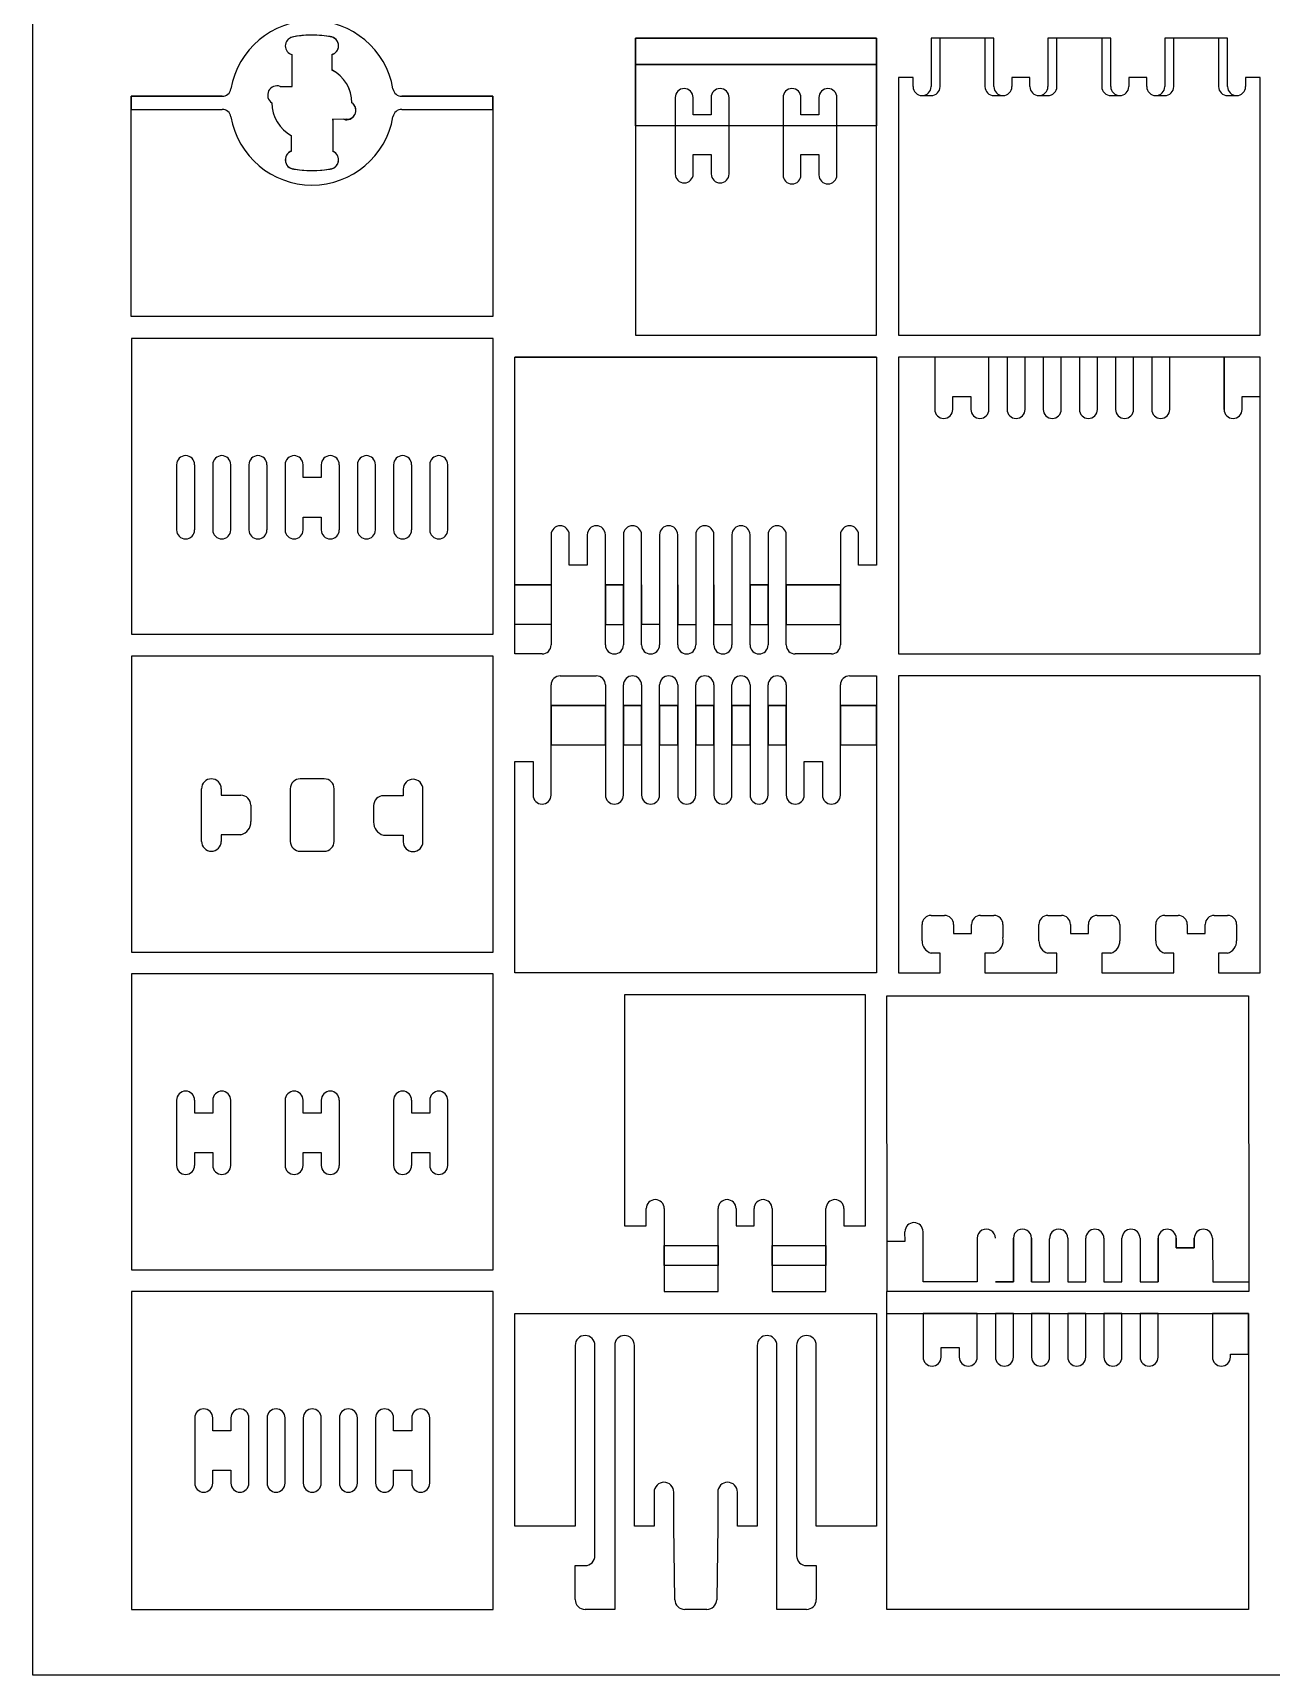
# Model space of a CAD drawing. Extents: x 0 to 1250, y 0 to 2500.
# Drawn here: x 0 to 565, y 0 to 749 of the extents above; entities that cross this region are included whole.
import ezdxf

# ---------------------------------------------------------------- set-up
doc = ezdxf.new("R2010")
doc.units = 0
for name, color, linetype in [('CUT_18_MM', 7, 'CONTINUOUS'), ('ENGRAVE_13_5', 6, 'CONTINUOUS'), ('ENGRAVE_4_5MM', 2, 'CONTINUOUS'), ('ENGRAVE_9MM', 3, 'CONTINUOUS'), ('FRAME', 7, 'CONTINUOUS')]:
    doc.layers.add(name, color=color, linetype=linetype)

msp = doc.modelspace()

# ---------------------------------------------------------------- linework, layer by layer
at = {"layer": 'CUT_18_MM', "color": 7, "linetype": 'CONTINUOUS'}
for p, q in [((134.91, 747.76), (134.91, 747.76)), ((134.91, 747.76), (134.91, 747.76)), ((384.94, 747), (274.94, 747)), ((274.94, 747), (274.94, 707)), ((384.94, 611.5), (384.94, 747)), ((413.89, 747), (409.79, 747)), ((409.79, 747), (409.79, 724.9)), ((434.39, 747), (413.89, 747)), ((438.49, 747), (434.39, 747)), ((438.49, 724.9), (438.49, 747)), ((467.19, 747), (463.09, 747)), ((463.09, 747), (463.09, 724.9)), ((487.69, 747), (467.19, 747)), ((491.79, 747), (487.69, 747)), ((491.79, 724.9), (491.79, 747)), ((520.49, 747), (516.39, 747)), ((516.39, 747), (516.39, 724.9)), ((540.99, 747), (520.49, 747)), ((545.09, 747), (540.99, 747)), ((545.09, 724.9), (545.09, 747)), ((118.33, 725), (118.34, 739.52)), ((118.34, 739.52), (118.34, 739.52)), ((136.33, 739.52), (136.33, 739.52)), ((136.33, 739.52), (136.33, 732.5)), ((136.33, 732.5), (136.33, 732.5)), ((401.59, 729), (394.94, 729)), ((394.94, 729), (394.94, 611.5)), ((401.59, 724.9), (401.59, 729)), ((454.89, 729), (446.69, 729)), ((446.69, 729), (446.69, 724.9)), ((454.89, 724.9), (454.89, 729)), ((508.19, 729), (499.99, 729)), ((499.99, 729), (499.99, 724.9)), ((508.19, 724.9), (508.19, 729)), ((559.94, 729), (553.29, 729)), ((553.29, 729), (553.29, 724.9)), ((559.94, 611.5), (559.94, 729)), ((44.83, 714.5), (44.83, 720.5)), ((44.83, 720.5), (79.83, 720.5)), ((79.83, 720.5), (86.35, 720.5)), ((112.86, 724.98), (118.33, 725)), ((168.32, 720.5), (168.32, 720.5)), ((168.32, 720.5), (209.83, 720.5)), ((209.83, 720.5), (209.83, 714.5)), ((293.04, 719.9), (293.04, 719.9)), ((293.04, 719.9), (293.04, 707)), ((301.24, 712), (301.24, 719.9)), ((301.24, 719.9), (301.24, 719.9)), ((309.44, 719.9), (309.44, 719.9)), ((309.44, 719.9), (309.44, 712)), ((317.64, 707), (317.64, 719.9)), ((317.64, 719.9), (317.64, 719.9)), ((342.24, 719.9), (342.24, 719.9)), ((342.24, 719.9), (342.24, 707)), ((350.44, 712), (350.44, 719.9)), ((350.44, 719.9), (350.44, 719.9)), ((358.64, 719.9), (358.64, 719.9)), ((358.64, 719.9), (358.64, 712)), ((366.84, 707), (366.84, 719.9)), ((366.84, 719.9), (366.84, 719.9)), ((401.59, 724.9), (401.59, 724.9)), ((409.79, 724.9), (409.79, 724.9)), ((438.49, 724.9), (438.49, 724.9)), ((446.69, 724.9), (446.69, 724.9)), ((454.89, 724.9), (454.89, 724.9)), ((463.09, 724.9), (463.09, 724.9)), ((491.79, 724.9), (491.79, 724.9)), ((499.99, 724.9), (499.99, 724.9)), ((508.19, 724.9), (508.19, 724.9)), ((516.39, 724.9), (516.39, 724.9)), ((545.09, 724.9), (545.09, 724.9)), ((553.29, 724.9), (553.29, 724.9)), ((44.83, 620), (44.83, 714.5)), ((145.61, 717.5), (145.61, 717.5)), ((209.83, 714.5), (209.83, 620)), ((309.44, 712), (301.24, 712)), ((358.64, 712), (350.44, 712)), ((143.31, 710), (136.89, 709.91)), ((136.89, 709.91), (136.9, 695.32)), ((143.31, 710), (143.31, 710)), ((274.94, 707), (274.94, 611.5)), ((293.04, 707), (293.06, 685.05)), ((317.66, 685.05), (317.64, 707)), ((342.24, 707), (342.24, 684.6)), ((366.84, 684.6), (366.84, 707)), ((118.05, 702.5), (118.05, 702.51)), ((118.05, 695.49), (118.05, 702.5)), ((301.26, 685.05), (301.26, 693.95)), ((301.26, 693.95), (309.46, 693.95)), ((309.46, 693.95), (309.46, 685.05)), ((350.44, 684.6), (350.44, 694)), ((350.44, 694), (358.64, 694)), ((358.64, 694), (358.64, 684.6)), ((293.06, 685.05), (293.06, 685.05)), ((301.26, 685.05), (301.26, 685.05)), ((309.46, 685.05), (309.46, 685.05)), ((317.66, 685.05), (317.66, 685.05)), ((342.24, 684.6), (342.24, 684.6)), ((350.44, 684.6), (350.44, 684.6)), ((358.64, 684.6), (358.64, 684.6)), ((366.84, 684.6), (366.84, 684.6)), ((209.83, 620), (44.83, 620)), ((209.95, 610), (44.95, 610)), ((44.95, 610), (44.95, 475)), ((209.95, 475), (209.95, 610)), ((274.94, 611.5), (384.94, 611.5)), ((394.94, 611.5), (559.94, 611.5)), ((219.94, 466), (219.94, 601.5)), ((219.94, 601.5), (384.94, 601.5)), ((384.94, 601.5), (219.94, 601.5)), ((219.94, 601.5), (384.94, 601.5)), ((384.94, 601.5), (384.94, 506.5)), ((394.94, 601.5), (394.94, 466)), ((559.94, 601.5), (394.94, 601.5)), ((559.94, 466), (559.94, 601.5)), ((65.58, 552.38), (65.58, 522.62)), ((73.83, 522.62), (73.83, 552.38)), ((82.08, 552.38), (82.08, 522.62)), ((90.33, 522.62), (90.33, 552.38)), ((98.58, 552.38), (98.58, 522.62)), ((106.83, 522.62), (106.83, 552.38)), ((115.08, 552.38), (115.08, 522.62)), ((123.33, 546.5), (123.33, 552.38)), ((131.58, 552.38), (131.58, 546.5)), ((139.83, 522.62), (139.83, 552.38)), ((148.08, 552.38), (148.08, 522.62)), ((156.33, 522.62), (156.33, 552.38)), ((164.58, 552.38), (164.58, 522.62)), ((172.83, 522.62), (172.83, 552.38)), ((181.08, 552.38), (181.08, 522.62)), ((189.33, 522.62), (189.33, 552.38)), ((131.58, 546.5), (123.33, 546.5)), ((123.33, 522.62), (123.33, 528.5)), ((123.33, 528.5), (131.58, 528.5)), ((131.58, 528.5), (131.58, 522.62)), ((236.44, 520.38), (236.44, 470.12)), ((244.69, 506.5), (244.69, 520.38)), ((252.94, 520.38), (252.94, 506.5)), ((261.19, 470.12), (261.19, 520.38)), ((269.44, 520.38), (269.44, 470.12)), ((277.69, 470.12), (277.69, 520.38)), ((285.94, 520.38), (285.94, 470.12)), ((294.19, 470.12), (294.19, 520.38)), ((302.44, 520.38), (302.44, 470.12)), ((310.69, 470.12), (310.69, 520.38)), ((318.94, 520.38), (318.94, 470.12)), ((327.19, 470.12), (327.19, 520.38)), ((335.44, 520.38), (335.44, 470.12)), ((343.69, 470.12), (343.69, 520.38)), ((368.44, 520.38), (368.44, 470.12)), ((376.69, 506.5), (376.69, 520.38)), ((252.94, 506.5), (244.69, 506.5)), ((384.94, 506.5), (376.69, 506.5)), ((44.95, 475), (209.95, 475)), ((209.95, 465), (44.95, 465)), ((44.95, 465), (44.95, 330)), ((209.95, 330), (209.95, 465)), ((232.32, 466), (219.94, 466)), ((232.32, 466), (232.32, 466)), ((364.32, 466), (347.82, 466)), ((394.94, 466), (559.94, 466)), ((236.44, 401.63), (236.44, 451.88)), ((240.57, 456), (257.07, 456)), ((261.19, 451.88), (261.19, 401.63)), ((269.44, 401.63), (269.44, 451.88)), ((277.69, 451.88), (277.69, 401.63)), ((285.94, 401.63), (285.94, 451.88)), ((294.19, 451.88), (294.19, 401.63)), ((302.44, 401.63), (302.44, 451.88)), ((310.69, 451.88), (310.69, 401.63)), ((318.94, 401.63), (318.94, 451.88)), ((327.19, 451.88), (327.19, 401.63)), ((335.44, 401.63), (335.44, 451.88)), ((343.69, 451.88), (343.69, 401.63)), ((368.44, 401.63), (368.44, 451.88)), ((372.57, 456), (384.94, 456)), ((384.94, 456), (384.94, 320.5)), ((559.94, 456), (394.94, 456)), ((394.94, 456), (394.94, 320.5)), ((559.94, 320.5), (559.94, 456)), ((219.94, 417), (228.19, 417)), ((219.94, 320.5), (219.94, 417)), ((228.19, 417), (228.19, 401.63)), ((351.94, 401.63), (351.94, 417)), ((351.94, 417), (360.19, 417)), ((360.19, 417), (360.19, 401.63)), ((132.95, 409), (121.95, 409)), ((132.95, 409), (121.95, 409)), ((76.95, 380.5), (76.95, 404.5)), ((76.95, 380.5), (76.95, 404.5)), ((85.95, 404.5), (85.95, 401.5)), ((85.95, 404.5), (85.95, 401.5)), ((85.95, 401.5), (94.95, 401.5)), ((85.95, 401.5), (94.95, 401.5)), ((117.45, 404.5), (117.45, 380.5)), ((117.45, 404.5), (117.45, 380.5)), ((137.45, 380.5), (137.45, 404.5)), ((137.45, 380.5), (137.45, 404.5)), ((168.95, 401.31), (159.95, 401.31)), ((168.95, 404.31), (168.95, 401.31)), ((177.95, 380.31), (177.95, 404.31)), ((228.19, 401.63), (228.19, 401.63)), ((236.44, 401.63), (236.44, 401.63)), ((99.45, 397), (99.45, 389.5)), ((99.45, 397), (99.45, 389.5)), ((155.45, 396.81), (155.45, 389.31)), ((85.95, 383.5), (85.95, 380.5)), ((94.95, 383.5), (85.95, 383.5)), ((85.95, 383.5), (85.95, 380.5)), ((94.95, 383.5), (85.95, 383.5)), ((159.95, 383.31), (168.95, 383.31)), ((168.95, 383.31), (168.95, 380.31)), ((121.95, 376), (132.95, 376)), ((121.95, 376), (132.95, 376)), ((409.79, 346.7), (409.79, 346.7)), ((409.79, 346.7), (415.94, 346.7)), ((415.94, 346.7), (415.94, 346.7)), ((432.34, 346.7), (432.34, 346.7)), ((432.34, 346.7), (438.49, 346.7)), ((438.49, 346.7), (438.49, 346.7)), ((463.09, 346.7), (463.09, 346.7)), ((463.09, 346.7), (469.24, 346.7)), ((469.24, 346.7), (469.24, 346.7)), ((485.64, 346.7), (491.79, 346.7)), ((491.79, 346.7), (491.79, 346.7)), ((516.39, 346.7), (516.39, 346.7)), ((516.39, 346.7), (522.54, 346.7)), ((522.54, 346.7), (522.54, 346.7)), ((538.94, 346.7), (538.94, 346.7)), ((538.94, 346.7), (545.09, 346.7)), ((545.09, 346.7), (545.09, 346.7)), ((405.69, 335.1), (405.69, 342.6)), ((405.69, 342.6), (405.69, 342.6)), ((420.04, 342.6), (420.04, 342.6)), ((420.04, 342.6), (420.04, 338.5)), ((420.04, 338.5), (428.24, 338.5)), ((428.24, 338.5), (428.24, 342.6)), ((428.24, 342.6), (428.24, 342.6)), ((442.59, 342.6), (442.59, 342.6)), ((442.59, 342.6), (442.59, 336.6)), ((458.99, 335.1), (458.99, 342.6)), ((458.99, 342.6), (458.99, 342.6)), ((473.34, 342.6), (473.34, 342.6)), ((473.34, 342.6), (473.34, 338.5)), ((473.34, 338.5), (481.54, 338.5)), ((481.54, 338.5), (481.54, 342.6)), ((495.89, 342.6), (495.89, 335.1)), ((512.29, 335.1), (512.29, 342.6)), ((512.29, 342.6), (512.29, 342.6)), ((526.64, 342.6), (526.64, 342.6)), ((526.64, 342.6), (526.64, 338.5)), ((526.64, 338.5), (534.84, 338.5)), ((534.84, 338.5), (534.84, 342.6)), ((534.84, 342.6), (534.84, 342.6)), ((549.19, 342.6), (549.19, 342.6)), ((549.19, 342.6), (549.19, 335.1)), ((44.95, 330), (209.95, 330)), ((405.69, 335.1), (405.69, 335.1)), ((442.59, 336.6), (442.59, 336.6)), ((458.99, 335.1), (458.99, 335.1)), ((512.29, 335.1), (512.29, 335.1)), ((549.19, 335.1), (549.19, 335.1)), ((413.89, 329.5), (409.79, 329.5)), ((409.79, 329.5), (409.79, 329.5)), ((413.89, 320.5), (413.89, 329.5)), ((438.49, 329.5), (434.39, 329.5)), ((434.39, 329.5), (434.39, 320.5)), ((438.49, 329.5), (438.49, 329.5)), ((467.19, 329.5), (463.09, 329.5)), ((467.19, 320.5), (467.19, 329.5)), ((491.79, 329.5), (487.69, 329.5)), ((487.69, 329.5), (487.69, 320.5)), ((520.49, 329.5), (516.39, 329.5)), ((516.39, 329.5), (516.39, 329.5)), ((520.49, 320.5), (520.49, 329.5)), ((545.09, 329.5), (540.99, 329.5)), ((540.99, 329.5), (540.99, 320.5)), ((545.09, 329.5), (545.09, 329.5)), ((209.95, 320), (44.95, 320)), ((44.95, 320), (44.95, 185)), ((209.95, 185), (209.95, 320)), ((384.94, 320.5), (219.94, 320.5)), ((394.94, 320.5), (413.89, 320.5)), ((434.39, 320.5), (467.19, 320.5)), ((487.69, 320.5), (520.49, 320.5)), ((540.99, 320.5), (559.94, 320.5)), ((269.94, 310.5), (269.94, 205)), ((379.94, 310.5), (269.94, 310.5)), ((379.94, 205), (379.94, 310.5)), ((389.78, 175), (389.63, 310)), ((389.63, 310), (554.63, 310)), ((554.63, 310), (554.78, 175)), ((65.58, 262.38), (65.58, 232.62)), ((73.83, 256.5), (73.83, 262.38)), ((82.08, 262.38), (82.08, 256.5)), ((90.33, 232.62), (90.33, 262.38)), ((115.08, 262.38), (115.08, 232.62)), ((123.33, 256.5), (123.33, 262.38)), ((131.58, 262.38), (131.58, 256.5)), ((139.83, 232.62), (139.83, 262.38)), ((164.58, 262.38), (164.58, 232.62)), ((172.83, 256.5), (172.83, 262.38)), ((181.08, 262.38), (181.08, 256.5)), ((189.33, 232.62), (189.33, 262.38)), ((82.08, 256.5), (73.83, 256.5)), ((131.58, 256.5), (123.33, 256.5)), ((181.08, 256.5), (172.83, 256.5)), ((73.83, 232.62), (73.83, 238.5)), ((73.83, 238.5), (82.08, 238.5)), ((82.08, 238.5), (82.08, 232.62)), ((123.33, 232.62), (123.33, 238.5)), ((123.33, 238.5), (131.58, 238.5)), ((131.58, 238.5), (131.58, 232.62)), ((172.83, 232.62), (172.83, 238.5)), ((172.83, 238.5), (181.08, 238.5)), ((181.08, 238.5), (181.08, 232.62)), ((279.84, 205), (279.84, 212.9)), ((279.84, 212.9), (279.84, 212.9)), ((288.04, 212.9), (288.04, 212.9)), ((288.04, 212.9), (288.04, 196)), ((312.64, 196), (312.64, 212.9)), ((312.64, 212.9), (312.64, 212.9)), ((320.84, 212.9), (320.84, 212.9)), ((320.84, 212.9), (320.84, 205)), ((329.04, 205), (329.04, 212.9)), ((329.04, 212.9), (329.04, 212.9)), ((337.24, 212.9), (337.24, 212.9)), ((337.24, 212.9), (337.24, 196)), ((361.84, 196), (361.84, 212.9)), ((361.84, 212.9), (361.84, 212.9)), ((370.04, 212.9), (370.04, 212.9)), ((370.04, 212.9), (370.04, 205)), ((269.94, 205), (279.84, 205)), ((320.84, 205), (329.04, 205)), ((370.04, 205), (379.94, 205)), ((288.04, 196), (288.04, 196)), ((288.04, 196), (288.04, 187)), ((312.64, 187), (312.64, 196)), ((337.24, 196), (337.24, 196)), ((337.24, 196), (337.24, 187)), ((361.84, 187), (361.84, 196)), ((44.95, 185), (209.95, 185)), ((288.04, 187), (288.04, 175)), ((312.64, 175), (312.64, 187)), ((337.24, 187), (337.24, 175)), ((361.84, 175), (361.84, 187)), ((209.95, 175), (44.95, 175)), ((44.95, 175), (44.95, 30)), ((209.95, 30), (209.95, 175)), ((288.04, 175), (312.64, 175)), ((337.24, 175), (361.84, 175)), ((554.78, 175), (389.78, 175)), ((219.94, 68), (219.94, 165)), ((219.94, 165), (384.94, 165)), ((384.94, 165), (384.94, 68)), ((389.63, 30), (389.63, 165)), ((389.63, 165), (554.63, 165)), ((554.63, 165), (554.63, 30)), ((247.44, 150.5), (247.44, 68)), ((256.44, 54.5), (256.44, 150.5)), ((265.44, 150.5), (265.44, 68)), ((274.44, 68), (274.44, 150.5)), ((330.44, 150.5), (330.44, 68)), ((339.44, 68), (339.44, 150.5)), ((348.44, 150.5), (348.44, 54.5)), ((357.44, 68), (357.44, 150.5)), ((73.83, 117.38), (73.83, 87.62)), ((82.08, 111.5), (82.08, 117.38)), ((90.33, 117.38), (90.33, 111.5)), ((98.58, 87.62), (98.58, 117.38)), ((106.83, 117.38), (106.83, 87.62)), ((115.08, 87.62), (115.08, 117.38)), ((123.33, 117.38), (123.33, 87.62)), ((131.58, 87.62), (131.58, 117.38)), ((139.83, 117.38), (139.83, 87.62)), ((148.08, 87.62), (148.08, 117.38)), ((156.33, 117.38), (156.33, 87.62)), ((164.58, 111.5), (164.58, 117.38)), ((172.83, 117.38), (172.83, 111.5)), ((181.08, 87.62), (181.08, 117.38)), ((90.33, 111.5), (82.08, 111.5)), ((172.83, 111.5), (164.58, 111.5)), ((82.08, 87.62), (82.08, 93.5)), ((82.08, 93.5), (90.33, 93.5)), ((90.33, 93.5), (90.33, 87.62)), ((164.58, 87.62), (164.58, 93.5)), ((164.58, 93.5), (172.83, 93.5)), ((172.83, 93.5), (172.83, 87.62)), ((283.44, 83.5), (283.44, 68)), ((292.44, 68.03), (292.44, 83.5)), ((312.44, 83.5), (312.44, 68.03)), ((321.44, 68), (321.44, 83.5)), ((247.44, 68), (219.94, 68)), ((265.44, 68), (265.44, 30)), ((283.44, 68), (274.44, 68)), ((292.44, 67.97), (292.44, 68.03)), ((292.88, 34.44), (292.44, 67.97)), ((312.44, 67.97), (312, 34.44)), ((312.44, 68.03), (312.44, 67.97)), ((330.44, 68), (321.44, 68)), ((339.44, 30), (339.44, 68)), ((384.94, 68), (357.44, 68)), ((247.44, 34.5), (247.44, 50)), ((247.44, 50), (251.94, 50)), ((352.94, 50), (357.44, 50)), ((357.44, 50), (357.44, 34.5)), ((44.95, 30), (209.95, 30)), ((265.44, 30), (251.94, 30)), ((292.88, 34.44), (292.88, 34.44)), ((302.44, 30), (297.38, 30)), ((297.38, 30), (297.38, 30)), ((307.5, 30), (302.44, 30)), ((307.5, 30), (307.5, 30)), ((312, 34.44), (312, 34.44)), ((352.94, 30), (339.44, 30)), ((554.63, 30), (389.63, 30))]:
    msp.add_line(p, q, dxfattribs=at)
for centre, radius, start, end in [((127.33, 717.5), 37.5, 9.82697, 170.17303), ((119.28, 743.51), 4.1, 104.15442, 256.73963), ((127.29, 704.96), 43.47, 79.90533, 101.96948), ((135.28, 743.58), 4.19, 284.51303, 95.16697), ((128.83, 717.5), 16.77, 0, 63.43494), ((86.35, 724.6), 4.1, 269.99995, 350.17308), ((111.34, 721.04), 4.22, 68.97432, 237.392), ((168.32, 724.6), 4.1, 189.82692, 270.00005), ((297.14, 719.9), 4.1, 0, 180), ((313.54, 719.9), 4.1, 0, 180), ((346.34, 719.9), 4.1, 0, 180), ((362.74, 719.9), 4.1, 0, 180), ((405.69, 724.9), 4.1, 179.99996, 270.00004), ((405.69, 724.9), 4.1, 269.99996, 0.00004), ((442.59, 724.9), 4.1, 179.99996, 270.00004), ((442.59, 724.9), 4.1, 269.99996, 0.00004), ((458.99, 724.9), 4.1, 179.99996, 270.00004), ((458.99, 724.9), 4.1, 269.99996, 0.00004), ((495.89, 724.9), 4.1, 179.99996, 270.00004), ((495.89, 724.9), 4.1, 269.99996, 0.00004), ((512.29, 724.9), 4.1, 179.99996, 270.00004), ((512.29, 724.9), 4.1, 269.99996, 0.00004), ((549.19, 724.9), 4.1, 179.99996, 270.00004), ((549.19, 724.9), 4.1, 269.99996, 0.00004), ((126.2, 717.59), 17.14, 180.34724, 241.61267), ((143.31, 714.1), 4.1, 269.99998, 56.02366), ((119.47, 691.46), 4.28, 109.32726, 274.9161), ((135.26, 691.43), 4.22, 265.71409, 67.10292), ((127.33, 731.94), 45.36, 260.48434, 279.65752), ((297.16, 685.05), 4.1, 180, 0), ((313.56, 685.05), 4.1, 180, 0), ((346.34, 684.6), 4.1, 180, 0), ((362.74, 684.6), 4.1, 180, 0), ((69.7, 552.38), 4.12, 89.99996, 180.00004), ((69.7, 552.38), 4.12, 359.99996, 90.00004), ((86.2, 552.38), 4.12, 89.99996, 180.00004), ((86.2, 552.38), 4.12, 359.99996, 90.00004), ((102.7, 552.38), 4.12, 89.99996, 180.00004), ((102.7, 552.38), 4.12, 359.99996, 90.00004), ((119.2, 552.38), 4.12, 89.99996, 180.00004), ((119.2, 552.38), 4.12, 359.99996, 90.00004), ((135.7, 552.38), 4.12, 89.99996, 180.00004), ((135.7, 552.38), 4.12, 359.99996, 90.00004), ((152.2, 552.38), 4.12, 89.99996, 180.00004), ((152.2, 552.38), 4.12, 359.99996, 90.00004), ((168.7, 552.38), 4.12, 89.99996, 180.00004), ((168.7, 552.38), 4.12, 359.99996, 90.00004), ((185.2, 552.38), 4.12, 89.99996, 180.00004), ((185.2, 552.38), 4.12, 359.99996, 90.00004), ((69.7, 522.62), 4.12, 179.99996, 270.00004), ((69.7, 522.62), 4.12, 269.99996, 0.00004), ((86.2, 522.62), 4.12, 179.99996, 270.00004), ((86.2, 522.62), 4.12, 269.99996, 0.00004), ((102.7, 522.62), 4.12, 179.99996, 270.00004), ((102.7, 522.62), 4.12, 269.99996, 0.00004), ((119.2, 522.62), 4.12, 179.99996, 270.00004), ((119.2, 522.62), 4.12, 269.99996, 0.00004), ((135.7, 522.62), 4.12, 179.99996, 270.00004), ((135.7, 522.62), 4.12, 269.99996, 0.00004), ((152.2, 522.62), 4.12, 179.99996, 270.00004), ((152.2, 522.62), 4.12, 269.99996, 0.00004), ((168.7, 522.62), 4.12, 179.99996, 270.00004), ((168.7, 522.62), 4.12, 269.99996, 0.00004), ((185.2, 522.62), 4.12, 179.99996, 270.00004), ((185.2, 522.62), 4.12, 269.99996, 0.00004), ((240.57, 520.38), 4.12, 0, 180), ((257.07, 520.38), 4.12, 0, 180), ((273.57, 520.38), 4.13, 0, 180), ((290.07, 520.38), 4.13, 0, 180), ((306.57, 520.38), 4.13, 0, 180), ((323.07, 520.38), 4.13, 0, 180), ((339.57, 520.38), 4.13, 0, 180), ((372.57, 520.38), 4.12, 0, 180), ((232.32, 470.12), 4.12, 269.99996, 0.00004), ((265.32, 470.12), 4.12, 180, 0), ((281.82, 470.12), 4.12, 180, 0), ((298.32, 470.12), 4.12, 180, 0), ((314.82, 470.12), 4.12, 180, 0), ((331.32, 470.12), 4.12, 180, 0), ((347.82, 470.12), 4.12, 179.99996, 270.00004), ((364.32, 470.12), 4.12, 269.99996, 0.00004), ((240.57, 451.88), 4.12, 89.99996, 180.00004), ((257.07, 451.88), 4.12, 359.99996, 90.00004), ((273.57, 451.88), 4.12, 0, 180), ((290.07, 451.88), 4.12, 0, 180), ((306.57, 451.88), 4.12, 0, 180), ((323.07, 451.88), 4.12, 0, 180), ((339.57, 451.88), 4.12, 0, 180), ((372.57, 451.88), 4.12, 89.99996, 180.00004), ((81.45, 404.5), 4.5, 89.99996, 180.00004), ((81.45, 404.5), 4.5, 89.99996, 180.00004), ((81.45, 404.5), 4.5, 359.99996, 90.00004), ((81.45, 404.5), 4.5, 359.99996, 90.00004), ((121.95, 404.5), 4.5, 89.99996, 180.00004), ((121.95, 404.5), 4.5, 89.99996, 180.00004), ((132.95, 404.5), 4.5, 359.99996, 90.00004), ((132.95, 404.5), 4.5, 359.99996, 90.00004), ((173.45, 404.31), 4.5, 89.99996, 180.00004), ((173.45, 404.31), 4.5, 359.99996, 90.00004), ((94.95, 397), 4.5, 359.99996, 90.00004), ((94.95, 397), 4.5, 359.99996, 90.00004), ((159.95, 396.81), 4.5, 89.99996, 180.00004), ((232.32, 401.63), 4.12, 180, 0), ((265.32, 401.63), 4.12, 180, 0), ((281.82, 401.63), 4.12, 180, 0), ((298.32, 401.63), 4.12, 180, 0), ((314.82, 401.63), 4.12, 180, 0), ((331.32, 401.63), 4.12, 180, 0), ((347.82, 401.63), 4.13, 180, 0), ((364.32, 401.63), 4.12, 180, 0), ((93.46, 389.31), 5.99, 284.39978, 1.86042), ((93.46, 389.31), 5.99, 284.39978, 1.86042), ((161.44, 389.12), 5.99, 178.13958, 255.60022), ((81.45, 380.5), 4.5, 179.99996, 270.00004), ((81.45, 380.5), 4.5, 179.99996, 270.00004), ((81.45, 380.5), 4.5, 269.99996, 0.00004), ((81.45, 380.5), 4.5, 269.99996, 0.00004), ((121.95, 380.5), 4.5, 179.99996, 270.00004), ((121.95, 380.5), 4.5, 179.99996, 270.00004), ((132.95, 380.5), 4.5, 269.99996, 0.00004), ((132.95, 380.5), 4.5, 269.99996, 0.00004), ((173.45, 380.31), 4.5, 179.99996, 270.00004), ((173.45, 380.31), 4.5, 269.99996, 0.00004), ((409.79, 342.6), 4.1, 89.99996, 180.00004), ((415.94, 342.6), 4.1, 359.99996, 90.00004), ((432.34, 342.6), 4.1, 89.99996, 180.00004), ((438.49, 342.6), 4.1, 359.99996, 90.00004), ((463.09, 342.6), 4.1, 89.99996, 180.00004), ((469.24, 342.6), 4.1, 359.99996, 90.00004), ((485.64, 342.6), 4.1, 89.99996, 180.00004), ((491.79, 342.6), 4.1, 359.99996, 90.00004), ((516.39, 342.6), 4.1, 89.99996, 180.00004), ((522.54, 342.6), 4.1, 359.99996, 90.00004), ((538.94, 342.6), 4.1, 89.99996, 180.00004), ((545.09, 342.6), 4.1, 359.99996, 90.00004), ((411.3, 334.91), 5.61, 178.03339, 254.38552), ((436.68, 335.28), 6.06, 287.41011, 12.57998), ((464.58, 334.89), 5.59, 177.87508, 254.5438), ((490.28, 334.91), 5.61, 285.61448, 1.96661), ((517.9, 334.91), 5.61, 178.03339, 254.38552), ((543.58, 334.91), 5.61, 285.61448, 1.96661), ((69.7, 262.38), 4.12, 89.99996, 180.00004), ((69.7, 262.38), 4.12, 359.99996, 90.00004), ((86.2, 262.38), 4.12, 89.99996, 180.00004), ((86.2, 262.38), 4.12, 359.99996, 90.00004), ((119.2, 262.38), 4.12, 89.99996, 180.00004), ((119.2, 262.38), 4.12, 359.99996, 90.00004), ((135.7, 262.38), 4.12, 89.99996, 180.00004), ((135.7, 262.38), 4.12, 359.99996, 90.00004), ((168.7, 262.38), 4.12, 89.99996, 180.00004), ((168.7, 262.38), 4.12, 359.99996, 90.00004), ((185.2, 262.38), 4.12, 89.99996, 180.00004), ((185.2, 262.38), 4.12, 359.99996, 90.00004), ((69.7, 232.62), 4.12, 179.99996, 270.00004), ((69.7, 232.62), 4.12, 269.99996, 0.00004), ((86.2, 232.62), 4.12, 179.99996, 270.00004), ((86.2, 232.62), 4.12, 269.99996, 0.00004), ((119.2, 232.62), 4.12, 179.99996, 270.00004), ((119.2, 232.62), 4.12, 269.99996, 0.00004), ((135.7, 232.62), 4.12, 179.99996, 270.00004), ((135.7, 232.62), 4.12, 269.99996, 0.00004), ((168.7, 232.62), 4.12, 179.99996, 270.00004), ((168.7, 232.62), 4.12, 269.99996, 0.00004), ((185.2, 232.62), 4.12, 179.99996, 270.00004), ((185.2, 232.62), 4.12, 269.99996, 0.00004), ((283.94, 212.9), 4.1, 0, 180), ((316.74, 212.9), 4.1, 0, 180), ((333.14, 212.9), 4.1, 0, 180), ((365.94, 212.9), 4.1, 0, 180), ((251.94, 150.5), 4.5, 89.99996, 180.00004), ((251.94, 150.5), 4.5, 359.99996, 90.00004), ((269.94, 150.5), 4.5, 89.99996, 180.00004), ((269.94, 150.5), 4.5, 359.99996, 90.00004), ((334.94, 150.5), 4.5, 89.99996, 180.00004), ((334.94, 150.5), 4.5, 359.99996, 90.00004), ((352.94, 150.5), 4.5, 89.99996, 180.00004), ((352.94, 150.5), 4.5, 359.99996, 90.00004), ((77.95, 117.38), 4.12, 89.99996, 180.00004), ((77.95, 117.38), 4.12, 359.99996, 90.00004), ((94.45, 117.38), 4.12, 89.99996, 180.00004), ((94.45, 117.38), 4.12, 359.99996, 90.00004), ((110.95, 117.38), 4.12, 89.99996, 180.00004), ((110.95, 117.38), 4.12, 359.99996, 90.00004), ((127.45, 117.38), 4.12, 89.99996, 180.00004), ((127.45, 117.38), 4.12, 359.99996, 90.00004), ((143.95, 117.38), 4.12, 89.99996, 180.00004), ((143.95, 117.38), 4.12, 359.99996, 90.00004), ((160.45, 117.38), 4.12, 89.99996, 180.00004), ((160.45, 117.38), 4.12, 359.99996, 90.00004), ((176.95, 117.38), 4.12, 89.99996, 180.00004), ((176.95, 117.38), 4.12, 359.99996, 90.00004), ((77.95, 87.62), 4.12, 179.99996, 270.00004), ((77.95, 87.62), 4.12, 269.99996, 0.00004), ((94.45, 87.62), 4.12, 179.99996, 270.00004), ((94.45, 87.62), 4.12, 269.99996, 0.00004), ((110.95, 87.62), 4.12, 179.99996, 270.00004), ((110.95, 87.62), 4.12, 269.99996, 0.00004), ((127.45, 87.62), 4.12, 179.99996, 270.00004), ((127.45, 87.62), 4.12, 269.99996, 0.00004), ((143.95, 87.62), 4.12, 179.99996, 270.00004), ((143.95, 87.62), 4.12, 269.99996, 0.00004), ((160.45, 87.62), 4.12, 179.99996, 270.00004), ((160.45, 87.62), 4.12, 269.99996, 0.00004), ((176.95, 87.62), 4.12, 179.99996, 270.00004), ((176.95, 87.62), 4.12, 269.99996, 0.00004), ((287.94, 83.5), 4.5, 89.99996, 180.00004), ((287.94, 83.5), 4.5, 359.99996, 90.00004), ((316.94, 83.5), 4.5, 89.99996, 180.00004), ((316.94, 83.5), 4.5, 359.99996, 90.00004), ((251.94, 54.5), 4.5, 269.99996, 0.00004), ((352.94, 54.5), 4.5, 179.99996, 270.00004), ((251.94, 34.5), 4.5, 179.99996, 270.00004), ((297.38, 34.5), 4.5, 180.81843, 270.00001), ((307.5, 34.5), 4.5, 269.99999, 359.18157), ((352.94, 34.5), 4.5, 269.99996, 0.00004)]:
    msp.add_arc(centre, radius, start, end, dxfattribs=at)
at = {"layer": 'ENGRAVE_13_5', "linetype": 'CONTINUOUS'}
for p, q in [((411.44, 601.5), (411.44, 577.63)), ((436.19, 601.5), (411.44, 601.5)), ((436.19, 577.63), (436.19, 601.5)), ((444.44, 601.5), (444.44, 577.63)), ((452.69, 601.5), (444.44, 601.5)), ((452.69, 577.63), (452.69, 601.5)), ((460.94, 601.5), (460.94, 577.63)), ((469.19, 601.5), (460.94, 601.5)), ((469.19, 577.63), (469.19, 601.5)), ((477.44, 601.5), (477.44, 577.63)), ((485.69, 601.5), (477.44, 601.5)), ((485.69, 577.63), (485.69, 601.5)), ((493.94, 601.5), (493.94, 577.63)), ((502.19, 601.5), (493.94, 601.5)), ((502.19, 577.63), (502.19, 601.5)), ((510.44, 601.5), (510.44, 577.63)), ((518.69, 601.5), (510.44, 601.5)), ((518.69, 577.63), (518.69, 601.5)), ((543.44, 577.63), (543.44, 601.5)), ((543.44, 601.5), (543.44, 577.63)), ((559.94, 601.5), (543.44, 601.5)), ((559.94, 583.5), (559.94, 601.5)), ((411.44, 577.63), (411.44, 577.63)), ((419.69, 577.63), (419.69, 583.5)), ((419.69, 583.5), (427.94, 583.5)), ((419.69, 577.63), (419.69, 577.63)), ((427.94, 583.5), (427.94, 577.63)), ((427.94, 577.63), (427.94, 577.63)), ((436.19, 577.63), (436.19, 577.63)), ((444.44, 577.63), (444.44, 577.63)), ((452.69, 577.63), (452.69, 577.63)), ((460.94, 577.63), (460.94, 577.63)), ((469.19, 577.63), (469.19, 577.63)), ((477.44, 577.63), (477.44, 577.63)), ((485.69, 577.63), (485.69, 577.63)), ((493.94, 577.63), (493.94, 577.63)), ((502.19, 577.63), (502.19, 577.63)), ((510.44, 577.63), (510.44, 577.63)), ((518.69, 577.63), (518.69, 577.63)), ((543.44, 577.63), (543.44, 577.63)), ((543.44, 577.63), (543.44, 577.63)), ((551.69, 577.63), (551.69, 583.5)), ((551.69, 583.5), (559.94, 583.5)), ((551.69, 577.63), (551.69, 577.63)), ((398.03, 198), (397.88, 202.37)), ((406.13, 179.5), (406.13, 202.37)), ((389.78, 179.5), (389.78, 198)), ((389.78, 198), (398.03, 198)), ((430.88, 199.41), (430.88, 179.5)), ((447.38, 179.5), (447.38, 199.38)), ((447.38, 199.38), (447.38, 179.5)), ((455.63, 179.5), (455.63, 199.38)), ((455.63, 199.38), (455.63, 179.5)), ((463.88, 179.5), (463.88, 199.12)), ((472.13, 199.38), (472.13, 179.5)), ((480.38, 179.5), (480.38, 199.38)), ((488.63, 199.38), (488.63, 179.5)), ((496.88, 179.5), (496.88, 199.38)), ((505.13, 199.38), (505.13, 179.5)), ((513.38, 179.5), (513.38, 199.38)), ((513.38, 199.38), (513.38, 179.5)), ((521.63, 199.38), (521.63, 195)), ((521.63, 195), (521.63, 199.38)), ((521.63, 195), (529.88, 195)), ((529.88, 195), (521.63, 195)), ((529.88, 195), (529.88, 199.38)), ((529.88, 199.38), (529.88, 195)), ((538.13, 199.38), (538.28, 179.5)), ((389.78, 175), (389.78, 179.5)), ((554.78, 175), (389.78, 175)), ((430.88, 179.5), (406.13, 179.5)), ((447.38, 179.5), (439.13, 179.5)), ((439.13, 179.5), (447.38, 179.5)), ((455.63, 179.5), (463.88, 179.5)), ((472.13, 179.5), (480.38, 179.5)), ((488.63, 179.5), (496.88, 179.5)), ((505.13, 179.5), (513.38, 179.5)), ((538.28, 179.5), (554.78, 179.5)), ((554.78, 179.5), (554.78, 175)), ((406.13, 165), (406.13, 145.13)), ((406.13, 165), (406.13, 145.13)), ((430.88, 145.13), (430.88, 165)), ((430.88, 145.13), (430.88, 165)), ((439.13, 165), (439.13, 145.13)), ((439.13, 165), (439.13, 145.13)), ((447.38, 145.13), (447.38, 165)), ((447.38, 145.13), (447.38, 165)), ((455.63, 165), (455.63, 145.13)), ((455.63, 165), (455.63, 145.13)), ((463.88, 145.13), (463.88, 165)), ((463.88, 145.13), (463.88, 165)), ((472.13, 165), (472.13, 145.13)), ((472.13, 165), (472.13, 145.13)), ((480.38, 145.13), (480.38, 165)), ((480.38, 145.13), (480.38, 165)), ((488.63, 165), (488.63, 145.13)), ((488.63, 165), (488.63, 145.13)), ((496.88, 145.13), (496.88, 165)), ((496.88, 145.13), (496.88, 165)), ((505.13, 165), (505.13, 145.13)), ((505.13, 165), (505.13, 145.13)), ((513.38, 145.13), (513.38, 165)), ((513.38, 145.13), (513.38, 165)), ((538.13, 165), (538.13, 145.13)), ((414.38, 145.13), (414.38, 149.5)), ((414.38, 149.5), (422.63, 149.5)), ((414.38, 145.13), (414.38, 149.5)), ((414.38, 149.5), (422.63, 149.5)), ((422.63, 149.5), (422.63, 145.13)), ((422.63, 149.5), (422.63, 145.13)), ((546.38, 145.13), (546.38, 146.5)), ((546.38, 146.5), (554.63, 146.5))]:
    msp.add_line(p, q, dxfattribs=at)
at = {"layer": 'ENGRAVE_13_5'}
for p, q in [((430.88, 165), (406.13, 165)), ((447.38, 165), (439.13, 165)), ((463.88, 165), (455.63, 165)), ((480.38, 165), (472.13, 165)), ((496.88, 165), (488.63, 165)), ((513.38, 165), (505.13, 165)), ((554.63, 165), (538.13, 165)), ((554.63, 146.5), (554.63, 165))]:
    msp.add_line(p, q, dxfattribs=at)
at = {"layer": 'ENGRAVE_13_5', "linetype": 'CONTINUOUS'}
for centre, radius, start, end in [((415.57, 577.63), 4.12, 180, 0), ((432.07, 577.63), 4.12, 180, 0), ((448.57, 577.63), 4.12, 180, 0), ((465.07, 577.63), 4.12, 180, 0), ((481.57, 577.63), 4.12, 180, 0), ((498.07, 577.63), 4.12, 180, 0), ((514.57, 577.63), 4.12, 180, 0), ((547.57, 577.63), 4.12, 180, 0), ((547.57, 577.63), 4.12, 180, 0), ((547.57, 577.63), 4.12, 180, 0), ((402, 202.37), 4.12, 0, 180), ((435, 199.41), 4.13, 359.53293, 179.96097), ((451.5, 199.41), 4.13, 359.53293, 179.96097), ((468, 199.41), 4.13, 359.54921, 183.94135), ((484.5, 199.38), 4.12, 0, 180), ((501, 199.38), 4.12, 0, 180), ((517.5, 199.38), 4.12, 0, 180), ((534, 199.38), 4.12, 0, 180), ((410.25, 145.13), 4.12, 180, 0), ((410.25, 145.13), 4.12, 180, 0), ((426.75, 145.13), 4.12, 180, 0), ((426.75, 145.13), 4.12, 180, 0), ((443.25, 145.13), 4.12, 180, 0), ((443.25, 145.13), 4.12, 180, 0), ((459.75, 145.13), 4.12, 180, 0), ((459.75, 145.13), 4.12, 180, 0), ((476.25, 145.13), 4.12, 180, 0), ((476.25, 145.13), 4.12, 180, 0), ((492.75, 145.13), 4.12, 180, 0), ((492.75, 145.13), 4.12, 180, 0), ((509.25, 145.13), 4.12, 180, 0), ((509.25, 145.13), 4.12, 180, 0), ((542.25, 145.13), 4.12, 180, 0)]:
    msp.add_arc(centre, radius, start, end, dxfattribs=at)
at = {"layer": 'ENGRAVE_4_5MM'}
for p, q in [((274.94, 735), (274.94, 747)), ((274.94, 747), (384.94, 747)), ((384.94, 747), (384.94, 735)), ((384.94, 735), (274.94, 735))]:
    msp.add_line(p, q, dxfattribs=at)
at = {"layer": 'ENGRAVE_9MM', "linetype": 'CONTINUOUS'}
for p, q in [((118.27, 747.47), (118.27, 747.47)), ((136.33, 747.48), (136.33, 747.48)), ((136.33, 747.48), (136.34, 747.48)), ((413.89, 747), (409.79, 747)), ((409.79, 747), (409.79, 724.9)), ((413.89, 724.9), (413.89, 747)), ((438.49, 747), (434.39, 747)), ((434.39, 747), (434.39, 724.9)), ((438.49, 724.9), (438.49, 747)), ((467.19, 747), (463.09, 747)), ((463.09, 747), (463.09, 724.9)), ((467.19, 724.9), (467.19, 747)), ((491.79, 747), (487.69, 747)), ((487.69, 747), (487.69, 724.9)), ((491.79, 724.9), (491.79, 747)), ((520.49, 747), (516.39, 747)), ((516.39, 747), (516.39, 724.9)), ((520.49, 724.9), (520.49, 747)), ((545.09, 747), (540.99, 747)), ((540.99, 747), (540.99, 724.9)), ((545.09, 724.9), (545.09, 747)), ((118.33, 724.98), (118.34, 739.5)), ((118.34, 739.5), (118.34, 739.5)), ((136.33, 739.5), (136.33, 732.48)), ((136.33, 732.48), (136.33, 732.48)), ((79.83, 720.5), (44.83, 720.5)), ((44.83, 720.5), (44.83, 714.5)), ((86.35, 720.5), (79.83, 720.5)), ((112.86, 724.98), (112.86, 724.98)), ((112.86, 724.98), (118.33, 724.98)), ((209.83, 720.5), (168.32, 720.5)), ((168.32, 720.5), (168.32, 720.5)), ((209.83, 714.5), (209.83, 720.5)), ((405.69, 720.8), (409.79, 720.8)), ((405.69, 720.8), (405.69, 720.8)), ((409.79, 724.9), (409.79, 724.9)), ((409.79, 720.8), (409.79, 720.8)), ((413.89, 724.9), (413.89, 724.9)), ((434.39, 724.9), (434.39, 724.9)), ((438.49, 724.9), (438.49, 724.9)), ((438.49, 720.8), (438.49, 720.8)), ((438.49, 720.8), (442.59, 720.8)), ((442.59, 720.8), (442.59, 720.8)), ((458.99, 720.8), (463.09, 720.8)), ((458.99, 720.8), (458.99, 720.8)), ((463.09, 724.9), (463.09, 724.9)), ((463.09, 720.8), (463.09, 720.8)), ((467.19, 724.9), (467.19, 724.9)), ((487.69, 724.9), (487.69, 724.9)), ((491.79, 724.9), (491.79, 724.9)), ((491.79, 720.8), (491.79, 720.8)), ((491.79, 720.8), (495.89, 720.8)), ((495.89, 720.8), (495.89, 720.8)), ((512.29, 720.8), (516.38, 720.8)), ((516.39, 724.9), (516.39, 724.9)), ((516.39, 720.8), (516.39, 720.8)), ((520.49, 724.9), (520.49, 724.9)), ((540.99, 724.9), (540.99, 724.9)), ((545.09, 724.9), (545.09, 724.9)), ((545.09, 720.8), (545.09, 720.8)), ((545.09, 720.8), (549.19, 720.8)), ((549.19, 720.8), (549.19, 720.8)), ((44.83, 714.5), (79.83, 714.5)), ((79.83, 714.5), (86.35, 714.5)), ((168.32, 714.5), (209.83, 714.5)), ((141.81, 709.98), (136.62, 709.91)), ((136.62, 709.91), (136.9, 709.83)), ((136.9, 709.83), (136.9, 695.32)), ((141.81, 709.98), (141.81, 709.98)), ((118.05, 695.49), (118.05, 702.51)), ((136.9, 695.32), (136.75, 695.34)), ((118.33, 687.48), (118.33, 687.48)), ((118.33, 687.48), (118.33, 687.48)), ((118.33, 687.48), (118.33, 687.48)), ((136.33, 687.48), (136.33, 687.48)), ((136.33, 687.48), (136.33, 687.48)), ((136.33, 687.48), (136.33, 687.48)), ((236.44, 497.5), (219.94, 497.5)), ((219.94, 497.5), (236.44, 497.5)), ((219.94, 479.5), (219.94, 497.5)), ((236.44, 497.5), (236.44, 479.5)), ((294.19, 497.5), (294.19, 479.5)), ((310.69, 497.5), (310.69, 479.5)), ((327.19, 497.5), (327.19, 479.5)), ((335.44, 497.5), (327.19, 497.5)), ((327.19, 497.5), (335.44, 497.5)), ((335.44, 479.5), (335.44, 497.5)), ((343.69, 497.5), (343.69, 479.5)), ((368.44, 497.5), (343.69, 497.5)), ((343.69, 497.5), (368.44, 497.5)), ((368.44, 479.5), (368.44, 497.5)), ((236.44, 479.5), (219.94, 479.5)), ((294.19, 479.5), (302.44, 479.5)), ((310.69, 479.5), (318.94, 479.5)), ((327.19, 479.5), (335.44, 479.5)), ((343.69, 479.5), (368.44, 479.5)), ((236.44, 442.5), (236.44, 424.5)), ((261.19, 442.5), (236.44, 442.5)), ((236.44, 442.5), (261.19, 442.5)), ((261.19, 424.5), (261.19, 442.5)), ((269.44, 442.5), (269.44, 424.5)), ((277.69, 442.5), (269.44, 442.5)), ((269.44, 442.5), (277.69, 442.5)), ((277.69, 424.5), (277.69, 442.5)), ((285.94, 442.5), (285.94, 424.5)), ((294.19, 442.5), (285.94, 442.5)), ((285.94, 442.5), (294.19, 442.5)), ((294.19, 424.5), (294.19, 442.5)), ((302.44, 442.5), (302.44, 424.5)), ((310.69, 442.5), (302.44, 442.5)), ((302.44, 442.5), (310.69, 442.5)), ((310.69, 424.5), (310.69, 442.5)), ((318.94, 442.5), (318.94, 424.5)), ((327.19, 442.5), (318.94, 442.5)), ((318.94, 442.5), (327.19, 442.5)), ((327.19, 424.21), (327.19, 442.5)), ((335.44, 442.5), (335.44, 424.5)), ((343.69, 442.5), (335.44, 442.5)), ((335.44, 442.5), (343.69, 442.5)), ((343.69, 424.5), (343.69, 442.5)), ((368.44, 442.5), (368.44, 424.5)), ((384.94, 442.5), (368.44, 442.5)), ((368.44, 442.5), (384.94, 442.5)), ((384.94, 424.5), (384.94, 442.5)), ((236.44, 424.5), (261.19, 424.5)), ((269.44, 424.5), (277.69, 424.5)), ((285.94, 424.5), (294.19, 424.5)), ((302.44, 424.5), (310.69, 424.5)), ((318.94, 424.5), (327.19, 424.5)), ((327.19, 424.5), (327.19, 424.21)), ((335.44, 424.5), (343.69, 424.5)), ((368.44, 424.5), (384.94, 424.5)), ((389.63, 165), (389.63, 175))]:
    msp.add_line(p, q, dxfattribs=at)
at = {"layer": 'ENGRAVE_9MM'}
for p, q in [((274.94, 707), (274.94, 735)), ((274.94, 735), (384.94, 735)), ((384.94, 735), (384.94, 707)), ((384.94, 707), (274.94, 707)), ((261.19, 497.5), (261.19, 479.5)), ((269.44, 497.5), (261.19, 497.5)), ((261.19, 497.5), (269.44, 497.5)), ((269.44, 479.5), (269.44, 497.5)), ((277.69, 497.5), (277.69, 479.5)), ((285.94, 497.5), (285.94, 479.5)), ((302.44, 497.5), (302.44, 479.5)), ((318.94, 497.5), (318.94, 479.5)), ((261.19, 479.5), (269.44, 479.5)), ((285.94, 479.5), (277.69, 479.5)), ((288.04, 187), (288.04, 196)), ((288.04, 196), (312.64, 196)), ((312.64, 196), (312.64, 187)), ((337.24, 187), (337.24, 196)), ((337.24, 196), (361.84, 196)), ((361.84, 196), (361.84, 187)), ((312.64, 187), (288.04, 187)), ((361.84, 187), (337.24, 187))]:
    msp.add_line(p, q, dxfattribs=at)
at = {"layer": 'ENGRAVE_9MM', "linetype": 'CONTINUOUS'}
for centre, radius, start, end in [((127.33, 717.5), 37.5, 9.82697, 170.17303), ((119.28, 743.49), 4.1, 104.15442, 256.73964), ((127.34, 704.14), 44.26, 78.27707, 101.82147), ((135.39, 743.49), 4.1, 283.26461, 76.72403), ((128.83, 717.48), 16.77, 0.00008, 63.43488), ((86.35, 724.6), 4.1, 269.99995, 350.17308), ((111.34, 721.04), 4.22, 68.95468, 237.41164), ((168.32, 724.6), 4.1, 189.82692, 270.00005), ((405.69, 724.9), 4.1, 269.99996, 0.00004), ((409.79, 724.9), 4.1, 269.99996, 0.00004), ((438.49, 724.9), 4.1, 179.99996, 270.00004), ((442.59, 724.9), 4.1, 179.99996, 270.00004), ((458.99, 724.9), 4.1, 269.99996, 0.00004), ((463.09, 724.9), 4.1, 269.99996, 0.00004), ((491.79, 724.9), 4.1, 179.99996, 270.00004), ((495.89, 724.9), 4.1, 179.99996, 270.00004), ((512.3, 724.9), 4.1, 269.87864, 0.06478), ((516.39, 724.9), 4.1, 269.99996, 0.00004), ((545.09, 724.9), 4.1, 179.99996, 270.00004), ((549.19, 724.9), 4.1, 179.99996, 270.00004), ((86.35, 710.4), 4.1, 9.82692, 90.00005), ((126.2, 717.59), 17.14, 180.34685, 241.61306), ((143.13, 714.03), 4.25, 251.95737, 54.40897), ((168.32, 710.4), 4.1, 89.99995, 170.17308), ((127.33, 717.5), 37.5, 189.82697, 350.17303), ((119.34, 691.53), 4.17, 108.0432, 255.98681), ((135.39, 691.48), 4.1, 283.26316, 70.61909), ((127.33, 730.89), 44.33, 258.28523, 281.71477)]:
    msp.add_arc(centre, radius, start, end, dxfattribs=at)
at = {"layer": 'FRAME', "linetype": 'CONTINUOUS'}
for p, q in [((0, 0), (0, 2500)), ((1250, 0), (0, 0))]:
    msp.add_line(p, q, dxfattribs=at)

doc.saveas('drawing.dxf')
